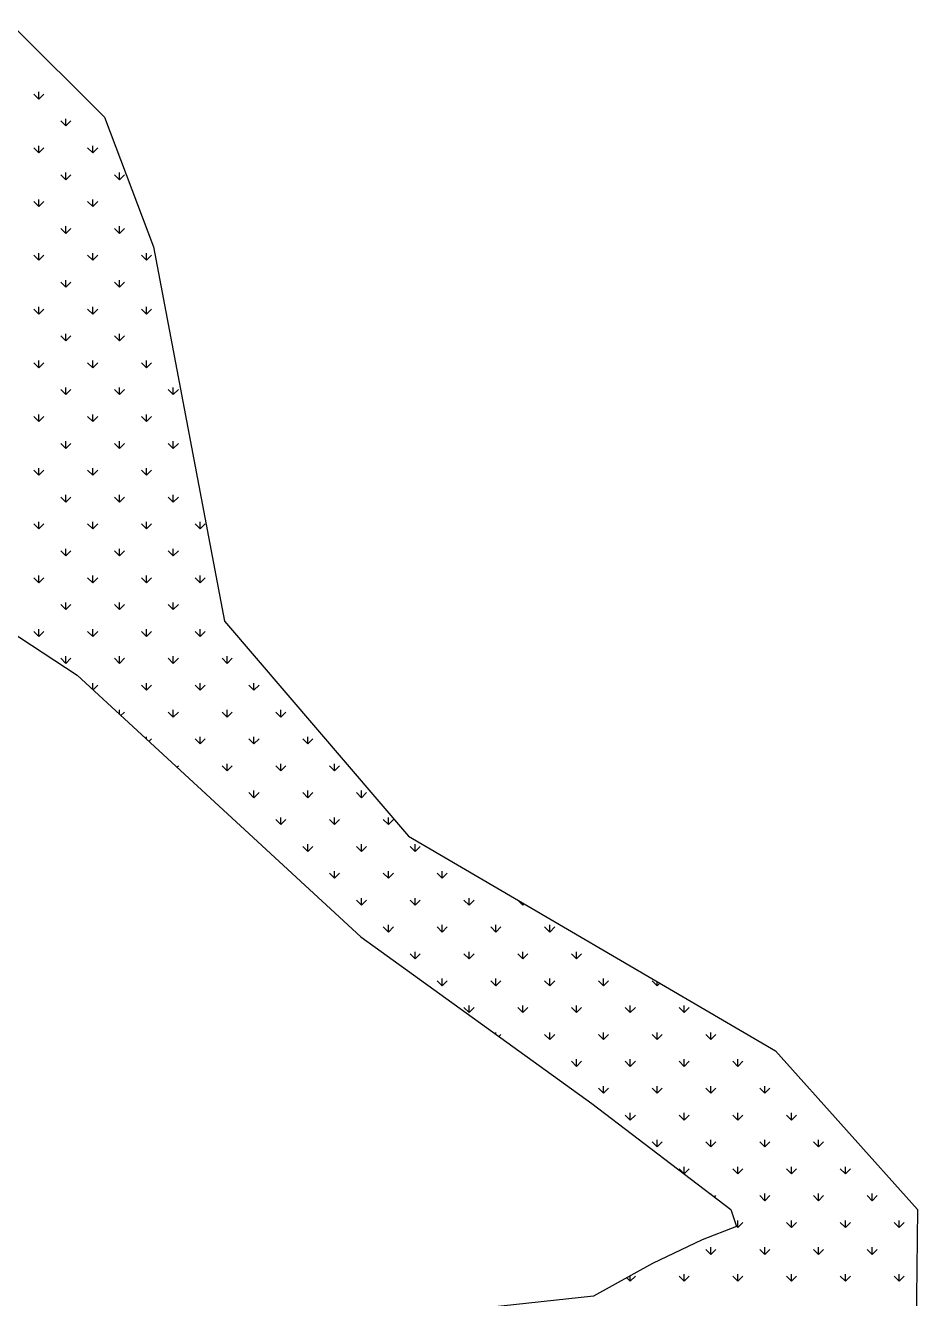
# Model space of a CAD drawing. Header units: metres. Extents: x 321121 to 325188, y 1822391 to 1826704.
# Drawn here: x 324060 to 324529, y 1825981 to 1826651 of the extents above; entities that cross this region are included whole.
import ezdxf

# ---------------------------------------------------------------- set-up
doc = ezdxf.new("R2010")
doc.units = ezdxf.units.M
doc.layers.add('MANGROOVES', color=112, linetype='Continuous')

msp = doc.modelspace()

# ---------------------------------------------------------------- linework, layer by layer
at = {"color": 3}
for p, q in [((324053.11, 1826651.14), (324101.51, 1826602.92)), ((324101.51, 1826602.92), (324127.32, 1826534.58)), ((324127.32, 1826534.58), (324164.68, 1826337.63)), ((324164.68, 1826337.63), (324261.55, 1826224.45)), ((324261.55, 1826224.45), (324454.54, 1826111.39)), ((324454.54, 1826111.39), (324529.27, 1826027.9)), ((324529.27, 1826027.9), (324527.93, 1825905.52))]:
    msp.add_line(p, q, dxfattribs=at)
at = {"layer": 'MANGROOVES', "linetype": 'Continuous'}
for p, q in [((324067.04, 1826612.38), (324067.04, 1826616.13)), ((324067.04, 1826612.38), (324064.39, 1826615.03)), ((324067.04, 1826612.38), (324069.69, 1826615.03)), ((324081.18, 1826598.24), (324078.53, 1826600.89)), ((324081.18, 1826598.24), (324081.18, 1826601.99)), ((324081.18, 1826598.24), (324083.83, 1826600.89)), ((324067.04, 1826584.1), (324064.39, 1826586.75)), ((324067.04, 1826584.1), (324067.04, 1826587.85)), ((324067.04, 1826584.1), (324069.69, 1826586.75)), ((324095.32, 1826584.1), (324092.67, 1826586.75)), ((324095.32, 1826584.1), (324095.32, 1826587.85)), ((324095.32, 1826584.1), (324097.97, 1826586.75)), ((324081.18, 1826569.95), (324078.53, 1826572.6)), ((324081.18, 1826569.95), (324081.18, 1826573.7)), ((324081.18, 1826569.95), (324083.83, 1826572.6)), ((324109.46, 1826569.95), (324106.81, 1826572.6)), ((324109.46, 1826569.95), (324109.46, 1826573.7)), ((324109.46, 1826569.95), (324112.12, 1826572.6)), ((324067.04, 1826555.81), (324064.39, 1826558.46)), ((324067.04, 1826555.81), (324067.04, 1826559.56)), ((324067.04, 1826555.81), (324069.69, 1826558.46)), ((324095.32, 1826555.81), (324092.67, 1826558.46)), ((324095.32, 1826555.81), (324095.32, 1826559.56)), ((324095.32, 1826555.81), (324097.97, 1826558.46)), ((324081.18, 1826541.67), (324078.53, 1826544.32)), ((324081.18, 1826541.67), (324081.18, 1826545.42)), ((324081.18, 1826541.67), (324083.83, 1826544.32)), ((324109.46, 1826541.67), (324106.81, 1826544.32)), ((324109.46, 1826541.67), (324109.46, 1826545.42)), ((324109.46, 1826541.67), (324112.12, 1826544.32)), ((324067.04, 1826527.53), (324064.39, 1826530.18)), ((324067.04, 1826527.53), (324067.04, 1826531.28)), ((324067.04, 1826527.53), (324069.69, 1826530.18)), ((324095.32, 1826527.53), (324092.67, 1826530.18)), ((324095.32, 1826527.53), (324095.32, 1826531.28)), ((324095.32, 1826527.53), (324097.97, 1826530.18)), ((324123.61, 1826527.53), (324120.95, 1826530.18)), ((324123.61, 1826527.53), (324123.61, 1826531.28)), ((324123.61, 1826527.53), (324126.26, 1826530.18)), ((324081.18, 1826513.38), (324078.53, 1826516.04)), ((324081.18, 1826513.39), (324081.18, 1826517.14)), ((324081.18, 1826513.38), (324083.83, 1826516.04)), ((324109.46, 1826513.38), (324106.81, 1826516.04)), ((324109.46, 1826513.39), (324109.46, 1826517.14)), ((324109.46, 1826513.38), (324112.12, 1826516.04)), ((324067.04, 1826499.24), (324064.39, 1826501.89)), ((324067.04, 1826499.24), (324064.39, 1826501.89)), ((324067.04, 1826499.24), (324067.04, 1826502.99)), ((324067.04, 1826499.24), (324067.04, 1826502.99)), ((324067.04, 1826499.24), (324069.69, 1826501.89)), ((324067.04, 1826499.24), (324069.69, 1826501.89)), ((324095.32, 1826499.24), (324092.67, 1826501.89)), ((324095.32, 1826499.24), (324095.32, 1826502.99)), ((324095.32, 1826499.24), (324097.97, 1826501.89)), ((324123.61, 1826499.24), (324120.95, 1826501.89)), ((324123.61, 1826499.24), (324123.61, 1826502.99)), ((324123.61, 1826499.24), (324126.26, 1826501.89)), ((324081.18, 1826485.1), (324081.18, 1826488.85)), ((324081.18, 1826485.1), (324081.18, 1826488.85)), ((324109.46, 1826485.1), (324109.46, 1826488.85)), ((324081.18, 1826485.1), (324078.53, 1826487.75)), ((324081.18, 1826485.1), (324078.53, 1826487.75)), ((324081.18, 1826485.1), (324083.83, 1826487.75)), ((324081.18, 1826485.1), (324083.83, 1826487.75)), ((324109.46, 1826485.1), (324106.81, 1826487.75)), ((324109.46, 1826485.1), (324112.12, 1826487.75)), ((324067.04, 1826470.96), (324064.39, 1826473.61)), ((324067.04, 1826470.96), (324064.39, 1826473.61)), ((324067.04, 1826470.96), (324067.04, 1826474.71)), ((324067.04, 1826470.96), (324067.04, 1826474.71)), ((324067.04, 1826470.96), (324069.69, 1826473.61)), ((324067.04, 1826470.96), (324069.69, 1826473.61)), ((324095.32, 1826470.96), (324092.67, 1826473.61)), ((324093.71, 1826472.57), (324092.67, 1826473.61)), ((324095.32, 1826470.96), (324095.32, 1826474.71)), ((324095.32, 1826470.96), (324097.97, 1826473.61)), ((324123.61, 1826470.96), (324120.95, 1826473.61)), ((324123.61, 1826470.96), (324123.61, 1826474.71)), ((324123.61, 1826470.96), (324126.26, 1826473.61)), ((324081.18, 1826456.82), (324078.53, 1826459.47)), ((324081.18, 1826456.82), (324078.53, 1826459.47)), ((324081.18, 1826456.82), (324081.18, 1826460.57)), ((324081.18, 1826456.82), (324081.18, 1826460.57)), ((324081.18, 1826456.82), (324083.83, 1826459.47)), ((324081.18, 1826456.82), (324083.83, 1826459.47)), ((324109.46, 1826456.82), (324106.81, 1826459.47)), ((324109.46, 1826456.82), (324109.46, 1826460.57)), ((324109.46, 1826456.82), (324112.12, 1826459.47)), ((324137.75, 1826456.82), (324135.1, 1826459.47)), ((324137.75, 1826456.82), (324137.75, 1826460.57)), ((324137.75, 1826456.82), (324140.4, 1826459.47)), ((324067.04, 1826442.67), (324064.39, 1826445.33)), ((324067.04, 1826442.67), (324064.39, 1826445.33)), ((324067.04, 1826442.67), (324067.04, 1826446.42)), ((324067.04, 1826442.67), (324067.04, 1826446.42)), ((324067.04, 1826442.67), (324069.69, 1826445.33)), ((324067.04, 1826442.67), (324069.69, 1826445.33)), ((324095.32, 1826442.67), (324092.67, 1826445.33)), ((324095.32, 1826442.67), (324092.67, 1826445.33)), ((324095.32, 1826442.67), (324095.32, 1826446.42)), ((324095.32, 1826442.67), (324095.32, 1826446.42)), ((324095.32, 1826442.67), (324097.97, 1826445.33)), ((324095.32, 1826442.67), (324097.97, 1826445.33)), ((324123.61, 1826442.67), (324120.95, 1826445.33)), ((324123.61, 1826442.67), (324123.61, 1826446.42)), ((324123.61, 1826442.67), (324126.26, 1826445.33)), ((324081.18, 1826428.53), (324078.53, 1826431.18)), ((324081.18, 1826428.53), (324078.53, 1826431.18)), ((324081.18, 1826428.53), (324081.18, 1826432.28)), ((324081.18, 1826428.53), (324081.18, 1826432.28)), ((324081.18, 1826428.53), (324083.83, 1826431.18)), ((324081.18, 1826428.53), (324083.83, 1826431.18)), ((324109.46, 1826428.53), (324106.81, 1826431.18)), ((324109.46, 1826428.53), (324106.81, 1826431.18)), ((324109.46, 1826428.53), (324109.46, 1826432.28)), ((324109.46, 1826428.53), (324109.46, 1826432.28)), ((324109.46, 1826428.53), (324112.12, 1826431.18)), ((324109.46, 1826428.53), (324112.12, 1826431.18)), ((324137.75, 1826428.53), (324135.1, 1826431.18)), ((324137.75, 1826428.53), (324137.75, 1826432.28)), ((324137.75, 1826428.53), (324140.4, 1826431.18)), ((324067.04, 1826414.39), (324064.39, 1826417.04)), ((324067.04, 1826414.39), (324064.39, 1826417.04)), ((324067.04, 1826414.39), (324067.04, 1826418.14)), ((324067.04, 1826414.39), (324067.04, 1826418.14)), ((324067.04, 1826414.39), (324069.69, 1826417.04)), ((324067.04, 1826414.39), (324069.69, 1826417.04)), ((324095.32, 1826414.39), (324092.67, 1826417.04)), ((324095.32, 1826414.39), (324092.67, 1826417.04)), ((324095.32, 1826414.39), (324095.32, 1826418.14)), ((324095.32, 1826414.39), (324095.32, 1826418.14)), ((324095.32, 1826414.39), (324097.97, 1826417.04)), ((324095.32, 1826414.39), (324097.97, 1826417.04)), ((324123.61, 1826414.39), (324120.95, 1826417.04)), ((324123.61, 1826414.39), (324120.95, 1826417.04)), ((324123.61, 1826414.39), (324123.61, 1826418.14)), ((324123.61, 1826414.39), (324123.61, 1826417.96)), ((324123.61, 1826414.39), (324126.26, 1826417.04)), ((324123.61, 1826414.39), (324124.87, 1826415.65)), ((324081.18, 1826400.25), (324078.53, 1826402.9)), ((324081.18, 1826400.25), (324078.53, 1826402.9)), ((324081.18, 1826400.25), (324081.18, 1826404)), ((324081.18, 1826400.25), (324081.18, 1826404)), ((324081.18, 1826400.25), (324083.83, 1826402.9)), ((324081.18, 1826400.25), (324083.83, 1826402.9)), ((324109.46, 1826400.25), (324106.81, 1826402.9)), ((324109.46, 1826400.25), (324106.81, 1826402.9)), ((324109.46, 1826400.25), (324109.46, 1826404)), ((324109.46, 1826400.25), (324109.46, 1826404)), ((324109.46, 1826400.25), (324112.12, 1826402.9)), ((324109.46, 1826400.25), (324112.12, 1826402.9)), ((324137.75, 1826400.25), (324135.1, 1826402.9)), ((324137.75, 1826400.25), (324137.75, 1826404)), ((324137.75, 1826400.25), (324140.4, 1826402.9)), ((324067.04, 1826386.11), (324064.39, 1826388.76)), ((324067.04, 1826386.11), (324064.39, 1826388.76)), ((324067.04, 1826386.11), (324067.04, 1826389.86)), ((324067.04, 1826386.11), (324067.04, 1826389.86)), ((324067.04, 1826386.11), (324069.69, 1826388.76)), ((324067.04, 1826386.11), (324069.69, 1826388.76)), ((324095.32, 1826386.11), (324092.67, 1826388.76)), ((324095.32, 1826386.11), (324092.67, 1826388.76)), ((324095.32, 1826386.11), (324095.32, 1826389.86)), ((324095.32, 1826386.11), (324095.32, 1826389.86)), ((324095.32, 1826386.11), (324097.97, 1826388.76)), ((324095.32, 1826386.11), (324097.97, 1826388.76)), ((324123.61, 1826386.11), (324120.95, 1826388.76)), ((324123.61, 1826386.11), (324120.95, 1826388.76)), ((324123.61, 1826386.11), (324123.61, 1826389.86)), ((324123.61, 1826386.11), (324123.61, 1826389.86)), ((324123.61, 1826386.11), (324126.26, 1826388.76)), ((324123.61, 1826386.11), (324126.26, 1826388.76)), ((324151.89, 1826386.11), (324149.24, 1826388.76)), ((324151.89, 1826386.11), (324151.89, 1826389.86)), ((324151.89, 1826386.11), (324154.54, 1826388.76)), ((324081.18, 1826371.96), (324078.53, 1826374.61)), ((324081.18, 1826371.96), (324078.53, 1826374.61)), ((324081.18, 1826371.96), (324081.18, 1826375.71)), ((324081.18, 1826371.96), (324081.18, 1826375.71)), ((324081.18, 1826371.96), (324083.83, 1826374.61)), ((324081.18, 1826371.96), (324083.83, 1826374.61)), ((324109.46, 1826371.96), (324106.81, 1826374.61)), ((324109.46, 1826371.96), (324106.81, 1826374.61)), ((324109.46, 1826371.96), (324109.46, 1826375.71)), ((324109.46, 1826371.96), (324109.46, 1826375.71)), ((324109.46, 1826371.96), (324112.12, 1826374.61)), ((324109.46, 1826371.96), (324112.12, 1826374.61)), ((324137.75, 1826371.96), (324135.1, 1826374.61)), ((324137.75, 1826371.96), (324135.1, 1826374.61)), ((324137.75, 1826371.96), (324137.75, 1826375.71)), ((324137.75, 1826371.96), (324137.75, 1826375.71)), ((324137.75, 1826371.96), (324140.4, 1826374.61)), ((324137.75, 1826371.96), (324140.4, 1826374.61)), ((324067.04, 1826357.82), (324067.04, 1826361.57)), ((324067.04, 1826357.82), (324067.04, 1826361.57)), ((324095.32, 1826357.82), (324095.32, 1826361.57)), ((324095.32, 1826357.82), (324095.32, 1826361.57)), ((324123.61, 1826357.82), (324123.61, 1826361.57)), ((324123.61, 1826357.82), (324123.61, 1826361.57)), ((324151.89, 1826357.82), (324151.89, 1826361.57)), ((324151.89, 1826357.82), (324151.89, 1826361.57)), ((324067.04, 1826357.82), (324064.39, 1826360.47)), ((324067.04, 1826357.82), (324064.39, 1826360.47)), ((324067.04, 1826357.82), (324069.69, 1826360.47)), ((324067.04, 1826357.82), (324069.69, 1826360.47)), ((324095.32, 1826357.82), (324092.67, 1826360.47)), ((324095.32, 1826357.82), (324092.67, 1826360.47)), ((324095.32, 1826357.82), (324097.97, 1826360.47)), ((324095.32, 1826357.82), (324097.97, 1826360.47)), ((324123.61, 1826357.82), (324120.95, 1826360.47)), ((324123.61, 1826357.82), (324120.95, 1826360.47)), ((324123.61, 1826357.82), (324126.26, 1826360.47)), ((324123.61, 1826357.82), (324126.26, 1826360.47)), ((324151.89, 1826357.82), (324149.24, 1826360.47)), ((324151.89, 1826357.82), (324149.24, 1826360.47)), ((324151.89, 1826357.82), (324154.54, 1826360.47)), ((324151.89, 1826357.82), (324154.54, 1826360.47)), ((324081.18, 1826343.68), (324078.53, 1826346.33)), ((324081.18, 1826343.68), (324078.53, 1826346.33)), ((324081.18, 1826343.68), (324081.18, 1826347.43)), ((324081.18, 1826343.68), (324081.18, 1826347.43)), ((324081.18, 1826343.68), (324083.83, 1826346.33)), ((324081.18, 1826343.68), (324083.83, 1826346.33)), ((324109.46, 1826343.68), (324106.81, 1826346.33)), ((324109.46, 1826343.68), (324106.81, 1826346.33)), ((324109.46, 1826343.68), (324109.46, 1826347.43)), ((324109.46, 1826343.68), (324109.46, 1826347.43)), ((324109.46, 1826343.68), (324112.12, 1826346.33)), ((324109.46, 1826343.68), (324112.12, 1826346.33)), ((324137.75, 1826343.68), (324135.1, 1826346.33)), ((324137.75, 1826343.68), (324135.1, 1826346.33)), ((324137.75, 1826343.68), (324137.75, 1826347.43)), ((324137.75, 1826343.68), (324137.75, 1826347.43)), ((324137.75, 1826343.68), (324140.4, 1826346.33)), ((324137.75, 1826343.68), (324140.4, 1826346.33)), ((324067.04, 1826329.54), (324064.39, 1826332.19)), ((324067.04, 1826329.54), (324064.39, 1826332.19)), ((324067.04, 1826329.54), (324067.04, 1826333.29)), ((324067.04, 1826329.54), (324067.04, 1826333.29)), ((324067.04, 1826329.54), (324069.69, 1826332.19)), ((324067.04, 1826329.54), (324069.69, 1826332.19)), ((324095.32, 1826329.54), (324092.67, 1826332.19)), ((324095.32, 1826329.54), (324092.67, 1826332.19)), ((324095.32, 1826329.54), (324095.32, 1826333.29)), ((324095.32, 1826329.54), (324095.32, 1826333.29)), ((324095.32, 1826329.54), (324097.97, 1826332.19)), ((324095.32, 1826329.54), (324097.97, 1826332.19)), ((324123.61, 1826329.54), (324120.95, 1826332.19)), ((324123.61, 1826329.54), (324120.95, 1826332.19)), ((324123.61, 1826329.54), (324123.61, 1826333.29)), ((324123.61, 1826329.54), (324123.61, 1826333.29)), ((324123.61, 1826329.54), (324126.26, 1826332.19)), ((324123.61, 1826329.54), (324126.26, 1826332.19)), ((324151.89, 1826329.54), (324149.24, 1826332.19)), ((324151.89, 1826329.54), (324149.24, 1826332.19)), ((324151.89, 1826329.54), (324151.89, 1826333.29)), ((324151.89, 1826329.54), (324151.89, 1826333.29)), ((324151.89, 1826329.54), (324154.54, 1826332.19)), ((324151.89, 1826329.54), (324154.54, 1826332.19)), ((324081.18, 1826315.39), (324078.53, 1826318.05)), ((324081.18, 1826315.39), (324078.53, 1826318.05)), ((324081.18, 1826315.4), (324081.18, 1826319.15)), ((324081.18, 1826315.4), (324081.18, 1826319.15)), ((324081.18, 1826315.39), (324083.83, 1826318.05)), ((324081.18, 1826315.39), (324083.83, 1826318.05)), ((324109.46, 1826315.39), (324106.81, 1826318.05)), ((324109.46, 1826315.39), (324106.81, 1826318.05)), ((324109.46, 1826315.4), (324109.46, 1826319.15)), ((324109.46, 1826315.4), (324109.46, 1826319.15)), ((324109.46, 1826315.39), (324112.12, 1826318.05)), ((324109.46, 1826315.39), (324112.12, 1826318.05)), ((324137.75, 1826315.39), (324135.1, 1826318.05)), ((324137.75, 1826315.39), (324135.1, 1826318.05)), ((324137.75, 1826315.4), (324137.75, 1826319.15)), ((324137.75, 1826315.4), (324137.75, 1826319.15)), ((324137.75, 1826315.39), (324140.4, 1826318.05)), ((324137.75, 1826315.39), (324140.4, 1826318.05)), ((324166.03, 1826315.39), (324163.38, 1826318.05)), ((324166.03, 1826315.39), (324163.38, 1826318.05)), ((324166.03, 1826315.4), (324166.03, 1826319.15)), ((324166.03, 1826315.4), (324166.03, 1826319.15)), ((324166.03, 1826315.39), (324168.68, 1826318.05)), ((324166.03, 1826315.39), (324168.68, 1826318.05)), ((324095.32, 1826301.59), (324095.32, 1826305)), ((324095.32, 1826301.59), (324095.32, 1826305)), ((324095.5, 1826301.43), (324097.97, 1826303.9)), ((324095.5, 1826301.43), (324097.97, 1826303.9)), ((324123.61, 1826301.25), (324120.95, 1826303.9)), ((324123.61, 1826301.25), (324120.95, 1826303.9)), ((324123.61, 1826301.25), (324123.61, 1826305)), ((324123.61, 1826301.25), (324123.61, 1826305)), ((324123.61, 1826301.25), (324126.26, 1826303.9)), ((324123.61, 1826301.25), (324126.26, 1826303.9)), ((324151.89, 1826301.25), (324149.24, 1826303.9)), ((324151.89, 1826301.25), (324149.24, 1826303.9)), ((324151.89, 1826301.25), (324151.89, 1826305)), ((324151.89, 1826301.25), (324151.89, 1826305)), ((324151.89, 1826301.25), (324154.54, 1826303.9)), ((324151.89, 1826301.25), (324154.54, 1826303.9)), ((324180.17, 1826301.25), (324177.52, 1826303.9)), ((324180.17, 1826301.25), (324177.52, 1826303.9)), ((324180.17, 1826301.25), (324180.17, 1826305)), ((324180.17, 1826301.25), (324180.17, 1826305)), ((324180.17, 1826301.25), (324182.83, 1826303.9)), ((324180.17, 1826301.25), (324182.83, 1826303.9)), ((324109.46, 1826288.54), (324109.46, 1826290.86)), ((324109.46, 1826288.54), (324109.46, 1826290.86)), ((324110.21, 1826287.85), (324112.12, 1826289.76)), ((324110.21, 1826287.85), (324112.12, 1826289.76)), ((324137.75, 1826287.11), (324135.1, 1826289.76)), ((324137.75, 1826287.11), (324135.1, 1826289.76)), ((324137.75, 1826287.11), (324137.75, 1826290.86)), ((324137.75, 1826287.11), (324137.75, 1826290.86)), ((324137.75, 1826287.11), (324140.4, 1826289.76)), ((324137.75, 1826287.11), (324140.4, 1826289.76)), ((324166.03, 1826287.11), (324163.38, 1826289.76)), ((324166.03, 1826287.11), (324163.38, 1826289.76)), ((324166.03, 1826287.11), (324166.03, 1826290.86)), ((324166.03, 1826287.11), (324166.03, 1826290.86)), ((324166.03, 1826287.11), (324168.68, 1826289.76)), ((324166.03, 1826287.11), (324168.68, 1826289.76)), ((324194.32, 1826287.11), (324191.67, 1826289.76)), ((324194.32, 1826287.11), (324191.67, 1826289.76)), ((324194.32, 1826287.11), (324194.32, 1826290.86)), ((324194.32, 1826287.11), (324194.32, 1826290.86)), ((324194.32, 1826287.11), (324196.97, 1826289.76)), ((324194.32, 1826287.11), (324196.97, 1826289.76)), ((324123.61, 1826275.48), (324123.61, 1826276.72)), ((324123.61, 1826275.48), (324123.61, 1826276.72)), ((324124.91, 1826274.28), (324126.26, 1826275.62)), ((324124.91, 1826274.28), (324126.26, 1826275.62)), ((324151.89, 1826272.97), (324149.24, 1826275.62)), ((324151.89, 1826272.97), (324149.24, 1826275.62)), ((324151.89, 1826272.97), (324151.89, 1826276.72)), ((324151.89, 1826272.97), (324151.89, 1826276.72)), ((324151.89, 1826272.97), (324154.54, 1826275.62)), ((324151.89, 1826272.97), (324154.54, 1826275.62)), ((324180.17, 1826272.97), (324177.52, 1826275.62)), ((324180.17, 1826272.97), (324177.52, 1826275.62)), ((324180.17, 1826272.97), (324180.17, 1826276.72)), ((324180.17, 1826272.97), (324180.17, 1826276.72)), ((324180.17, 1826272.97), (324182.83, 1826275.62)), ((324180.17, 1826272.97), (324182.83, 1826275.62)), ((324208.46, 1826272.97), (324205.81, 1826275.62)), ((324208.46, 1826272.97), (324205.81, 1826275.62)), ((324208.46, 1826272.97), (324208.46, 1826276.72)), ((324208.46, 1826272.97), (324208.46, 1826276.72)), ((324208.46, 1826272.97), (324211.11, 1826275.62)), ((324208.46, 1826272.97), (324211.11, 1826275.62)), ((324137.75, 1826262.43), (324137.75, 1826262.58)), ((324137.75, 1826262.43), (324137.75, 1826262.58)), ((324139.62, 1826260.7), (324140.4, 1826261.48)), ((324139.62, 1826260.7), (324140.4, 1826261.48)), ((324166.03, 1826258.83), (324163.38, 1826261.48)), ((324166.03, 1826258.83), (324163.38, 1826261.48)), ((324166.03, 1826258.83), (324166.03, 1826262.58)), ((324166.03, 1826258.83), (324166.03, 1826262.58)), ((324166.03, 1826258.83), (324168.68, 1826261.48)), ((324166.03, 1826258.83), (324168.68, 1826261.48)), ((324194.32, 1826258.83), (324191.67, 1826261.48)), ((324194.32, 1826258.83), (324191.67, 1826261.48)), ((324194.32, 1826258.83), (324194.32, 1826262.58)), ((324194.32, 1826258.83), (324194.32, 1826262.58)), ((324194.32, 1826258.83), (324196.97, 1826261.48)), ((324194.32, 1826258.83), (324196.97, 1826261.48)), ((324222.6, 1826258.83), (324219.95, 1826261.48)), ((324222.6, 1826258.83), (324219.95, 1826261.48)), ((324222.6, 1826258.83), (324222.6, 1826262.58)), ((324222.6, 1826258.83), (324222.6, 1826262.58)), ((324222.6, 1826258.83), (324225.25, 1826261.48)), ((324222.6, 1826258.83), (324225.25, 1826261.48)), ((324154.33, 1826247.12), (324154.54, 1826247.34)), ((324154.33, 1826247.12), (324154.54, 1826247.34)), ((324180.17, 1826244.68), (324177.52, 1826247.34)), ((324180.17, 1826244.68), (324177.52, 1826247.34)), ((324180.17, 1826244.68), (324180.17, 1826248.43)), ((324180.17, 1826244.68), (324180.17, 1826248.43)), ((324180.17, 1826244.68), (324182.83, 1826247.34)), ((324180.17, 1826244.68), (324182.83, 1826247.34)), ((324208.46, 1826244.68), (324205.81, 1826247.34)), ((324208.46, 1826244.68), (324205.81, 1826247.34)), ((324208.46, 1826244.68), (324208.46, 1826248.43)), ((324208.46, 1826244.68), (324208.46, 1826248.43)), ((324208.46, 1826244.68), (324211.11, 1826247.34)), ((324208.46, 1826244.68), (324211.11, 1826247.34)), ((324236.74, 1826244.68), (324234.09, 1826247.34)), ((324236.74, 1826244.68), (324234.09, 1826247.34)), ((324236.74, 1826244.68), (324236.74, 1826248.43)), ((324236.74, 1826244.68), (324236.74, 1826248.43)), ((324236.74, 1826244.68), (324239.4, 1826247.34)), ((324236.74, 1826244.68), (324239.4, 1826247.34)), ((324194.32, 1826230.54), (324194.32, 1826234.29)), ((324194.32, 1826230.54), (324194.32, 1826234.29)), ((324222.6, 1826230.54), (324222.6, 1826234.29)), ((324222.6, 1826230.54), (324222.6, 1826234.29)), ((324250.89, 1826230.54), (324250.89, 1826234.29)), ((324250.89, 1826230.54), (324250.89, 1826234.29)), ((324194.32, 1826230.54), (324191.67, 1826233.19)), ((324194.32, 1826230.54), (324191.67, 1826233.19)), ((324194.32, 1826230.54), (324196.97, 1826233.19)), ((324194.32, 1826230.54), (324196.97, 1826233.19)), ((324222.6, 1826230.54), (324219.95, 1826233.19)), ((324222.6, 1826230.54), (324219.95, 1826233.19)), ((324222.6, 1826230.54), (324225.25, 1826233.19)), ((324222.6, 1826230.54), (324225.25, 1826233.19)), ((324250.89, 1826230.54), (324248.23, 1826233.19)), ((324250.89, 1826230.54), (324248.23, 1826233.19)), ((324250.89, 1826230.54), (324253.54, 1826233.19)), ((324250.89, 1826230.54), (324253.54, 1826233.19)), ((324208.46, 1826216.4), (324205.81, 1826219.05)), ((324208.46, 1826216.4), (324205.81, 1826219.05)), ((324208.46, 1826216.4), (324208.46, 1826220.15)), ((324208.46, 1826216.4), (324208.46, 1826220.15)), ((324208.46, 1826216.4), (324211.11, 1826219.05)), ((324208.46, 1826216.4), (324211.11, 1826219.05)), ((324236.74, 1826216.4), (324234.09, 1826219.05)), ((324236.74, 1826216.4), (324234.09, 1826219.05)), ((324236.74, 1826216.4), (324236.74, 1826220.15)), ((324236.74, 1826216.4), (324236.74, 1826220.15)), ((324236.74, 1826216.4), (324239.4, 1826219.05)), ((324236.74, 1826216.4), (324239.4, 1826219.05)), ((324265.03, 1826216.4), (324262.38, 1826219.05)), ((324265.03, 1826216.4), (324262.38, 1826219.05)), ((324265.03, 1826216.4), (324265.03, 1826220.15)), ((324265.03, 1826216.4), (324265.03, 1826220.15)), ((324265.03, 1826216.4), (324267.68, 1826219.05)), ((324265.03, 1826216.4), (324267.68, 1826219.05)), ((324222.6, 1826202.26), (324219.95, 1826204.91)), ((324222.6, 1826202.26), (324219.95, 1826204.91)), ((324222.6, 1826202.26), (324222.6, 1826206.01)), ((324222.6, 1826202.26), (324222.6, 1826206.01)), ((324222.6, 1826202.26), (324225.25, 1826204.91)), ((324222.6, 1826202.26), (324225.25, 1826204.91)), ((324250.89, 1826202.26), (324248.23, 1826204.91)), ((324250.89, 1826202.26), (324248.23, 1826204.91)), ((324250.89, 1826202.26), (324250.89, 1826206.01)), ((324250.89, 1826202.26), (324250.89, 1826206.01)), ((324250.89, 1826202.26), (324253.54, 1826204.91)), ((324250.89, 1826202.26), (324253.54, 1826204.91)), ((324279.17, 1826202.26), (324276.52, 1826204.91)), ((324279.17, 1826202.26), (324276.52, 1826204.91)), ((324279.17, 1826202.26), (324279.17, 1826206.01)), ((324279.17, 1826202.26), (324279.17, 1826206.01)), ((324279.17, 1826202.26), (324281.82, 1826204.91)), ((324279.17, 1826202.26), (324281.82, 1826204.91)), ((324236.74, 1826188.12), (324234.09, 1826190.77)), ((324236.74, 1826188.12), (324234.09, 1826190.77)), ((324236.74, 1826188.12), (324236.74, 1826191.87)), ((324236.74, 1826188.12), (324236.74, 1826191.87)), ((324236.74, 1826188.12), (324239.4, 1826190.77)), ((324236.74, 1826188.12), (324239.4, 1826190.77)), ((324265.03, 1826188.12), (324262.38, 1826190.77)), ((324265.03, 1826188.12), (324262.38, 1826190.77)), ((324265.03, 1826188.12), (324265.03, 1826191.87)), ((324265.03, 1826188.12), (324265.03, 1826191.87)), ((324265.03, 1826188.12), (324267.68, 1826190.77)), ((324265.03, 1826188.12), (324267.68, 1826190.77)), ((324293.31, 1826188.12), (324290.66, 1826190.77)), ((324293.31, 1826188.12), (324290.66, 1826190.77)), ((324293.31, 1826188.12), (324293.31, 1826191.87)), ((324293.31, 1826188.12), (324293.31, 1826191.87)), ((324293.31, 1826188.12), (324295.96, 1826190.77)), ((324293.31, 1826188.12), (324295.96, 1826190.77)), ((324321.6, 1826188.12), (324318.94, 1826190.77)), ((324321.6, 1826188.12), (324318.94, 1826190.77)), ((324321.6, 1826188.12), (324321.6, 1826189.27)), ((324321.6, 1826188.12), (324321.6, 1826189.27)), ((324321.6, 1826188.12), (324322.32, 1826188.84)), ((324321.6, 1826188.12), (324322.32, 1826188.84)), ((324250.89, 1826173.97), (324248.23, 1826176.62)), ((324250.89, 1826173.97), (324248.23, 1826176.62)), ((324250.89, 1826173.97), (324250.89, 1826177.72)), ((324250.89, 1826173.97), (324250.89, 1826177.72)), ((324250.89, 1826173.97), (324253.54, 1826176.62)), ((324250.89, 1826173.97), (324253.54, 1826176.62)), ((324279.17, 1826173.97), (324276.52, 1826176.62)), ((324279.17, 1826173.97), (324276.52, 1826176.62)), ((324279.17, 1826173.97), (324279.17, 1826177.72)), ((324279.17, 1826173.97), (324279.17, 1826177.72)), ((324279.17, 1826173.97), (324281.82, 1826176.62)), ((324279.17, 1826173.97), (324281.82, 1826176.62)), ((324307.45, 1826173.97), (324304.8, 1826176.62)), ((324307.45, 1826173.97), (324304.8, 1826176.62)), ((324307.45, 1826173.97), (324307.45, 1826177.72)), ((324307.45, 1826173.97), (324307.45, 1826177.72)), ((324307.45, 1826173.97), (324310.11, 1826176.62)), ((324307.45, 1826173.97), (324310.11, 1826176.62)), ((324335.74, 1826173.97), (324333.09, 1826176.62)), ((324335.74, 1826173.97), (324333.09, 1826176.62)), ((324335.74, 1826173.97), (324335.74, 1826177.72)), ((324335.74, 1826173.97), (324335.74, 1826177.72)), ((324335.74, 1826173.97), (324338.39, 1826176.62)), ((324335.74, 1826173.97), (324338.39, 1826176.62)), ((324265.03, 1826159.83), (324262.38, 1826162.48)), ((324265.03, 1826159.83), (324262.38, 1826162.48)), ((324265.03, 1826159.83), (324265.03, 1826163.58)), ((324265.03, 1826159.83), (324265.03, 1826163.58)), ((324265.03, 1826159.83), (324267.68, 1826162.48)), ((324265.03, 1826159.83), (324267.68, 1826162.48)), ((324293.31, 1826159.83), (324290.66, 1826162.48)), ((324293.31, 1826159.83), (324290.66, 1826162.48)), ((324293.31, 1826159.83), (324293.31, 1826163.58)), ((324293.31, 1826159.83), (324293.31, 1826163.58)), ((324293.31, 1826159.83), (324295.96, 1826162.48)), ((324293.31, 1826159.83), (324295.96, 1826162.48)), ((324321.6, 1826159.83), (324318.94, 1826162.48)), ((324321.6, 1826159.83), (324318.94, 1826162.48)), ((324321.6, 1826159.83), (324321.6, 1826163.58)), ((324321.6, 1826159.83), (324321.6, 1826163.58)), ((324321.6, 1826159.83), (324324.25, 1826162.48)), ((324321.6, 1826159.83), (324324.25, 1826162.48)), ((324349.88, 1826159.83), (324347.23, 1826162.48)), ((324349.88, 1826159.83), (324347.23, 1826162.48)), ((324349.88, 1826159.83), (324349.88, 1826163.58)), ((324349.88, 1826159.83), (324349.88, 1826163.58)), ((324349.88, 1826159.83), (324352.53, 1826162.48)), ((324349.88, 1826159.83), (324352.53, 1826162.48)), ((324279.17, 1826145.69), (324276.52, 1826148.34)), ((324279.17, 1826145.69), (324276.52, 1826148.34)), ((324279.17, 1826145.69), (324279.17, 1826149.44)), ((324279.17, 1826145.69), (324279.17, 1826149.44)), ((324279.17, 1826145.69), (324281.82, 1826148.34)), ((324279.17, 1826145.69), (324281.82, 1826148.34)), ((324307.45, 1826145.69), (324304.8, 1826148.34)), ((324307.45, 1826145.69), (324304.8, 1826148.34)), ((324307.45, 1826145.69), (324307.45, 1826149.44)), ((324307.45, 1826145.69), (324307.45, 1826149.44)), ((324307.45, 1826145.69), (324310.11, 1826148.34)), ((324307.45, 1826145.69), (324310.11, 1826148.34)), ((324335.74, 1826145.69), (324333.09, 1826148.34)), ((324335.74, 1826145.69), (324333.09, 1826148.34)), ((324335.74, 1826145.69), (324335.74, 1826149.44)), ((324335.74, 1826145.69), (324335.74, 1826149.44)), ((324335.74, 1826145.69), (324338.39, 1826148.34)), ((324335.74, 1826145.69), (324338.39, 1826148.34)), ((324364.02, 1826145.69), (324361.37, 1826148.34)), ((324364.02, 1826145.69), (324361.37, 1826148.34)), ((324364.02, 1826145.69), (324364.02, 1826149.44)), ((324364.02, 1826145.69), (324364.02, 1826149.44)), ((324364.02, 1826145.69), (324366.67, 1826148.34)), ((324364.02, 1826145.69), (324366.67, 1826148.34)), ((324392.31, 1826145.69), (324389.66, 1826148.34)), ((324392.31, 1826145.69), (324389.66, 1826148.34)), ((324392.31, 1826145.69), (324392.31, 1826147.85)), ((324392.31, 1826145.69), (324392.31, 1826147.85)), ((324392.31, 1826145.69), (324393.67, 1826147.05)), ((324392.31, 1826145.69), (324393.67, 1826147.05)), ((324293.31, 1826131.55), (324290.66, 1826134.2)), ((324293.31, 1826131.55), (324290.66, 1826134.2)), ((324293.31, 1826131.55), (324293.31, 1826135.3)), ((324293.31, 1826131.55), (324293.31, 1826135.3)), ((324293.31, 1826131.55), (324295.96, 1826134.2)), ((324293.31, 1826131.55), (324295.96, 1826134.2)), ((324321.6, 1826131.55), (324318.94, 1826134.2)), ((324321.6, 1826131.55), (324318.94, 1826134.2)), ((324321.6, 1826131.55), (324321.6, 1826135.3)), ((324321.6, 1826131.55), (324321.6, 1826135.3)), ((324321.6, 1826131.55), (324324.25, 1826134.2)), ((324321.6, 1826131.55), (324324.25, 1826134.2)), ((324349.88, 1826131.55), (324347.23, 1826134.2)), ((324349.88, 1826131.55), (324347.23, 1826134.2)), ((324349.88, 1826131.55), (324349.88, 1826135.3)), ((324349.88, 1826131.55), (324349.88, 1826135.3)), ((324349.88, 1826131.55), (324352.53, 1826134.2)), ((324349.88, 1826131.55), (324352.53, 1826134.2)), ((324378.16, 1826131.55), (324375.51, 1826134.2)), ((324378.16, 1826131.55), (324375.51, 1826134.2)), ((324378.16, 1826131.55), (324378.16, 1826135.3)), ((324378.16, 1826131.55), (324378.16, 1826135.3)), ((324378.16, 1826131.55), (324380.82, 1826134.2)), ((324378.16, 1826131.55), (324380.82, 1826134.2)), ((324406.45, 1826131.55), (324403.8, 1826134.2)), ((324406.45, 1826131.55), (324403.8, 1826134.2)), ((324406.45, 1826131.55), (324406.45, 1826135.3)), ((324406.45, 1826131.55), (324406.45, 1826135.3)), ((324406.45, 1826131.55), (324409.1, 1826134.2)), ((324406.45, 1826131.55), (324409.1, 1826134.2)), ((324307.45, 1826120.12), (324307.45, 1826121.16)), ((324307.45, 1826120.12), (324307.45, 1826121.16)), ((324309.03, 1826118.98), (324310.11, 1826120.06)), ((324309.03, 1826118.98), (324310.11, 1826120.06)), ((324335.74, 1826117.4), (324333.09, 1826120.06)), ((324335.74, 1826117.4), (324333.09, 1826120.06)), ((324335.74, 1826117.41), (324335.74, 1826121.16)), ((324335.74, 1826117.41), (324335.74, 1826121.16)), ((324335.74, 1826117.4), (324338.39, 1826120.06)), ((324335.74, 1826117.4), (324338.39, 1826120.06)), ((324364.02, 1826117.4), (324361.37, 1826120.06)), ((324364.02, 1826117.4), (324361.37, 1826120.06)), ((324364.02, 1826117.41), (324364.02, 1826121.16)), ((324364.02, 1826117.41), (324364.02, 1826121.16)), ((324364.02, 1826117.4), (324366.67, 1826120.06)), ((324364.02, 1826117.4), (324366.67, 1826120.06)), ((324392.31, 1826117.4), (324389.66, 1826120.06)), ((324392.31, 1826117.4), (324389.66, 1826120.06)), ((324392.31, 1826117.41), (324392.31, 1826121.16)), ((324392.31, 1826117.41), (324392.31, 1826121.16)), ((324392.31, 1826117.4), (324394.96, 1826120.06)), ((324392.31, 1826117.4), (324394.96, 1826120.06)), ((324420.59, 1826117.4), (324417.94, 1826120.06)), ((324420.59, 1826117.4), (324417.94, 1826120.06)), ((324420.59, 1826117.41), (324420.59, 1826121.16)), ((324420.59, 1826117.41), (324420.59, 1826121.16)), ((324420.59, 1826117.4), (324423.24, 1826120.06)), ((324420.59, 1826117.4), (324423.24, 1826120.06)), ((324349.88, 1826103.26), (324349.88, 1826107.01)), ((324349.88, 1826103.26), (324349.88, 1826107.01)), ((324378.16, 1826103.26), (324378.16, 1826107.01)), ((324378.16, 1826103.26), (324378.16, 1826107.01)), ((324406.45, 1826103.26), (324406.45, 1826107.01)), ((324406.45, 1826103.26), (324406.45, 1826107.01)), ((324434.73, 1826103.26), (324434.73, 1826107.01)), ((324434.73, 1826103.26), (324434.73, 1826107.01)), ((324349.88, 1826103.26), (324347.23, 1826105.91)), ((324349.88, 1826103.26), (324347.23, 1826105.91)), ((324349.88, 1826103.26), (324352.53, 1826105.91)), ((324349.88, 1826103.26), (324352.53, 1826105.91)), ((324378.16, 1826103.26), (324375.51, 1826105.91)), ((324378.16, 1826103.26), (324375.51, 1826105.91)), ((324378.16, 1826103.26), (324380.82, 1826105.91)), ((324378.16, 1826103.26), (324380.82, 1826105.91)), ((324406.45, 1826103.26), (324403.8, 1826105.91)), ((324406.45, 1826103.26), (324403.8, 1826105.91)), ((324406.45, 1826103.26), (324409.1, 1826105.91)), ((324406.45, 1826103.26), (324409.1, 1826105.91)), ((324434.73, 1826103.26), (324432.08, 1826105.91)), ((324434.73, 1826103.26), (324432.08, 1826105.91)), ((324434.73, 1826103.26), (324437.38, 1826105.91)), ((324434.73, 1826103.26), (324437.38, 1826105.91)), ((324364.02, 1826089.12), (324361.37, 1826091.77)), ((324364.02, 1826089.12), (324361.37, 1826091.77)), ((324364.02, 1826089.12), (324364.02, 1826092.87)), ((324364.02, 1826089.12), (324364.02, 1826092.87)), ((324364.02, 1826089.12), (324366.67, 1826091.77)), ((324364.02, 1826089.12), (324366.67, 1826091.77)), ((324392.31, 1826089.12), (324389.66, 1826091.77)), ((324392.31, 1826089.12), (324389.66, 1826091.77)), ((324392.31, 1826089.12), (324392.31, 1826092.87)), ((324392.31, 1826089.12), (324392.31, 1826092.87)), ((324392.31, 1826089.12), (324394.96, 1826091.77)), ((324392.31, 1826089.12), (324394.96, 1826091.77)), ((324420.59, 1826089.12), (324417.94, 1826091.77)), ((324420.59, 1826089.12), (324417.94, 1826091.77)), ((324420.59, 1826089.12), (324420.59, 1826092.87)), ((324420.59, 1826089.12), (324420.59, 1826092.87)), ((324420.59, 1826089.12), (324423.24, 1826091.77)), ((324420.59, 1826089.12), (324423.24, 1826091.77)), ((324448.88, 1826089.12), (324446.22, 1826091.77)), ((324448.88, 1826089.12), (324446.22, 1826091.77)), ((324448.88, 1826089.12), (324448.88, 1826092.87)), ((324448.88, 1826089.12), (324448.88, 1826092.87)), ((324448.88, 1826089.12), (324451.53, 1826091.77)), ((324448.88, 1826089.12), (324451.53, 1826091.77)), ((324378.16, 1826074.98), (324375.51, 1826077.63)), ((324378.16, 1826074.98), (324375.51, 1826077.63)), ((324378.16, 1826074.98), (324378.16, 1826078.73)), ((324378.16, 1826074.98), (324378.16, 1826078.73)), ((324378.16, 1826074.98), (324380.82, 1826077.63)), ((324378.16, 1826074.98), (324380.82, 1826077.63)), ((324406.45, 1826074.98), (324403.8, 1826077.63)), ((324406.45, 1826074.98), (324403.8, 1826077.63)), ((324406.45, 1826074.98), (324406.45, 1826078.73)), ((324406.45, 1826074.98), (324406.45, 1826078.73)), ((324406.45, 1826074.98), (324409.1, 1826077.63)), ((324406.45, 1826074.98), (324409.1, 1826077.63)), ((324434.73, 1826074.98), (324432.08, 1826077.63)), ((324434.73, 1826074.98), (324432.08, 1826077.63)), ((324434.73, 1826074.98), (324434.73, 1826078.73)), ((324434.73, 1826074.98), (324434.73, 1826078.73)), ((324434.73, 1826074.98), (324437.38, 1826077.63)), ((324434.73, 1826074.98), (324437.38, 1826077.63)), ((324463.02, 1826074.98), (324460.37, 1826077.63)), ((324463.02, 1826074.98), (324460.37, 1826077.63)), ((324463.02, 1826074.98), (324463.02, 1826078.73)), ((324463.02, 1826074.98), (324463.02, 1826078.73)), ((324463.02, 1826074.98), (324465.67, 1826077.63)), ((324463.02, 1826074.98), (324465.67, 1826077.63)), ((324392.31, 1826060.84), (324389.66, 1826063.49)), ((324392.31, 1826060.84), (324389.66, 1826063.49)), ((324392.31, 1826060.84), (324392.31, 1826064.59)), ((324392.31, 1826060.84), (324392.31, 1826064.59)), ((324392.31, 1826060.84), (324394.96, 1826063.49)), ((324392.31, 1826060.84), (324394.96, 1826063.49)), ((324420.59, 1826060.84), (324417.94, 1826063.49)), ((324420.59, 1826060.84), (324417.94, 1826063.49)), ((324420.59, 1826060.84), (324420.59, 1826064.59)), ((324420.59, 1826060.84), (324420.59, 1826064.59)), ((324420.59, 1826060.84), (324423.24, 1826063.49)), ((324420.59, 1826060.84), (324423.24, 1826063.49)), ((324448.88, 1826060.84), (324446.22, 1826063.49)), ((324448.88, 1826060.84), (324446.22, 1826063.49)), ((324448.88, 1826060.84), (324448.88, 1826064.59)), ((324448.88, 1826060.84), (324448.88, 1826064.59)), ((324448.88, 1826060.84), (324451.53, 1826063.49)), ((324448.88, 1826060.84), (324451.53, 1826063.49)), ((324477.16, 1826060.84), (324474.51, 1826063.49)), ((324477.16, 1826060.84), (324474.51, 1826063.49)), ((324477.16, 1826060.84), (324477.16, 1826064.59)), ((324477.16, 1826060.84), (324477.16, 1826064.59)), ((324477.16, 1826060.84), (324479.81, 1826063.49)), ((324477.16, 1826060.84), (324479.81, 1826063.49)), ((324406.45, 1826046.69), (324403.8, 1826049.35)), ((324406.45, 1826046.69), (324403.8, 1826049.35)), ((324406.45, 1826046.69), (324406.45, 1826050.44)), ((324406.45, 1826046.69), (324406.45, 1826050.44)), ((324406.45, 1826046.69), (324409.1, 1826049.35)), ((324406.45, 1826046.69), (324409.1, 1826049.35)), ((324434.73, 1826046.69), (324432.08, 1826049.35)), ((324434.73, 1826046.69), (324432.08, 1826049.35)), ((324434.73, 1826046.69), (324434.73, 1826050.44)), ((324434.73, 1826046.69), (324434.73, 1826050.44)), ((324434.73, 1826046.69), (324437.38, 1826049.35)), ((324434.73, 1826046.69), (324437.38, 1826049.35)), ((324463.02, 1826046.69), (324460.37, 1826049.35)), ((324463.02, 1826046.69), (324460.37, 1826049.35)), ((324463.02, 1826046.69), (324463.02, 1826050.44)), ((324463.02, 1826046.69), (324463.02, 1826050.44)), ((324463.02, 1826046.69), (324465.67, 1826049.35)), ((324463.02, 1826046.69), (324465.67, 1826049.35)), ((324491.3, 1826046.69), (324488.65, 1826049.35)), ((324491.3, 1826046.69), (324488.65, 1826049.35)), ((324491.3, 1826046.69), (324491.3, 1826050.44)), ((324491.3, 1826046.69), (324491.3, 1826050.44)), ((324491.3, 1826046.69), (324493.95, 1826049.35)), ((324491.3, 1826046.69), (324493.95, 1826049.35)), ((324420.59, 1826035.89), (324420.59, 1826036.3)), ((324420.59, 1826035.89), (324420.59, 1826036.3)), ((324422.48, 1826034.44), (324423.24, 1826035.2)), ((324422.48, 1826034.44), (324423.24, 1826035.2)), ((324448.88, 1826032.55), (324446.22, 1826035.2)), ((324448.88, 1826032.55), (324446.22, 1826035.2)), ((324448.88, 1826032.55), (324448.88, 1826036.3)), ((324448.88, 1826032.55), (324448.88, 1826036.3)), ((324448.88, 1826032.55), (324451.53, 1826035.2)), ((324448.88, 1826032.55), (324451.53, 1826035.2)), ((324477.16, 1826032.55), (324474.51, 1826035.2)), ((324477.16, 1826032.55), (324474.51, 1826035.2)), ((324477.16, 1826032.55), (324477.16, 1826036.3)), ((324477.16, 1826032.55), (324477.16, 1826036.3)), ((324477.16, 1826032.55), (324479.81, 1826035.2)), ((324477.16, 1826032.55), (324479.81, 1826035.2)), ((324505.44, 1826032.55), (324502.79, 1826035.2)), ((324505.44, 1826032.55), (324502.79, 1826035.2)), ((324505.44, 1826032.55), (324505.44, 1826036.3)), ((324505.44, 1826032.55), (324505.44, 1826036.3)), ((324505.44, 1826032.55), (324508.1, 1826035.2)), ((324505.44, 1826032.55), (324508.1, 1826035.2)), ((324434.73, 1826018.41), (324434.73, 1826022.16)), ((324434.73, 1826018.41), (324434.73, 1826022.16)), ((324434.73, 1826018.41), (324437.38, 1826021.06)), ((324434.73, 1826018.41), (324437.38, 1826021.06)), ((324463.02, 1826018.41), (324460.37, 1826021.06)), ((324463.02, 1826018.41), (324460.37, 1826021.06)), ((324463.02, 1826018.41), (324463.02, 1826022.16)), ((324463.02, 1826018.41), (324463.02, 1826022.16)), ((324463.02, 1826018.41), (324465.67, 1826021.06)), ((324463.02, 1826018.41), (324465.67, 1826021.06)), ((324491.3, 1826018.41), (324488.65, 1826021.06)), ((324491.3, 1826018.41), (324488.65, 1826021.06)), ((324491.3, 1826018.41), (324491.3, 1826022.16)), ((324491.3, 1826018.41), (324491.3, 1826022.16)), ((324491.3, 1826018.41), (324493.95, 1826021.06)), ((324491.3, 1826018.41), (324493.95, 1826021.06)), ((324519.59, 1826018.41), (324516.93, 1826021.06)), ((324519.59, 1826018.41), (324516.93, 1826021.06)), ((324519.59, 1826018.41), (324519.59, 1826022.16)), ((324519.59, 1826018.41), (324519.59, 1826022.16)), ((324519.59, 1826018.41), (324522.24, 1826021.06)), ((324519.59, 1826018.41), (324522.24, 1826021.06)), ((324434.73, 1826018.41), (324433.96, 1826019.18)), ((324434.73, 1826018.41), (324433.96, 1826019.18)), ((324420.59, 1826004.27), (324417.94, 1826006.92)), ((324420.59, 1826004.27), (324417.94, 1826006.92)), ((324420.59, 1826004.27), (324420.59, 1826008.02)), ((324420.59, 1826004.27), (324420.59, 1826008.02)), ((324420.59, 1826004.27), (324423.24, 1826006.92)), ((324420.59, 1826004.27), (324423.24, 1826006.92)), ((324448.88, 1826004.27), (324446.22, 1826006.92)), ((324448.88, 1826004.27), (324446.22, 1826006.92)), ((324448.88, 1826004.27), (324448.88, 1826008.02)), ((324448.88, 1826004.27), (324448.88, 1826008.02)), ((324448.88, 1826004.27), (324451.53, 1826006.92)), ((324448.88, 1826004.27), (324451.53, 1826006.92)), ((324477.16, 1826004.27), (324474.51, 1826006.92)), ((324477.16, 1826004.27), (324474.51, 1826006.92)), ((324477.16, 1826004.27), (324477.16, 1826008.02)), ((324477.16, 1826004.27), (324477.16, 1826008.02)), ((324477.16, 1826004.27), (324479.81, 1826006.92)), ((324477.16, 1826004.27), (324479.81, 1826006.92)), ((324505.44, 1826004.27), (324502.79, 1826006.92)), ((324505.44, 1826004.27), (324502.79, 1826006.92)), ((324505.44, 1826004.27), (324505.44, 1826008.02)), ((324505.44, 1826004.27), (324505.44, 1826008.02)), ((324505.44, 1826004.27), (324508.1, 1826006.92)), ((324505.44, 1826004.27), (324508.1, 1826006.92)), ((324378.16, 1825990.13), (324378.16, 1825992.93)), ((324378.16, 1825990.13), (324378.16, 1825992.93)), ((324378.16, 1825990.13), (324380.82, 1825992.78)), ((324378.16, 1825990.13), (324380.82, 1825992.78)), ((324406.45, 1825990.13), (324403.8, 1825992.78)), ((324406.45, 1825990.13), (324403.8, 1825992.78)), ((324406.45, 1825990.13), (324406.45, 1825993.88)), ((324406.45, 1825990.13), (324406.45, 1825993.88)), ((324406.45, 1825990.13), (324409.1, 1825992.78)), ((324406.45, 1825990.13), (324409.1, 1825992.78)), ((324434.73, 1825990.13), (324432.08, 1825992.78)), ((324434.73, 1825990.13), (324432.08, 1825992.78)), ((324434.73, 1825990.13), (324434.73, 1825993.88)), ((324434.73, 1825990.13), (324434.73, 1825993.88)), ((324434.73, 1825990.13), (324437.38, 1825992.78)), ((324434.73, 1825990.13), (324437.38, 1825992.78)), ((324463.02, 1825990.13), (324460.37, 1825992.78)), ((324463.02, 1825990.13), (324460.37, 1825992.78)), ((324463.02, 1825990.13), (324463.02, 1825993.88)), ((324463.02, 1825990.13), (324463.02, 1825993.88)), ((324463.02, 1825990.13), (324465.67, 1825992.78)), ((324463.02, 1825990.13), (324465.67, 1825992.78)), ((324491.3, 1825990.13), (324488.65, 1825992.78)), ((324491.3, 1825990.13), (324488.65, 1825992.78)), ((324491.3, 1825990.13), (324491.3, 1825993.88)), ((324491.3, 1825990.13), (324491.3, 1825993.88)), ((324491.3, 1825990.13), (324493.95, 1825992.78)), ((324491.3, 1825990.13), (324493.95, 1825992.78)), ((324519.59, 1825990.13), (324516.93, 1825992.78)), ((324519.59, 1825990.13), (324516.93, 1825992.78)), ((324519.59, 1825990.13), (324519.59, 1825993.88)), ((324519.59, 1825990.13), (324519.59, 1825993.88)), ((324519.59, 1825990.13), (324522.24, 1825992.78)), ((324519.59, 1825990.13), (324522.24, 1825992.78)), ((324378.16, 1825990.13), (324376.35, 1825991.94)), ((324378.16, 1825990.13), (324376.35, 1825991.94))]:
    msp.add_line(p, q, dxfattribs=at)
at = {"layer": 'MANGROOVES'}
for p, q in [((323997.89, 1826367.66), (324087.19, 1826309.09)), ((324087.19, 1826309.09), (324236.31, 1826171.45)), ((324236.31, 1826171.45), (324357.92, 1826083.71)), ((324357.92, 1826083.71), (324431.06, 1826027.9)), ((324431.06, 1826027.9), (324434.06, 1826018.89)), ((324434.06, 1826018.89), (324416.03, 1826011.95)), ((324416.03, 1826011.95), (324389.9, 1825999.41)), ((324389.9, 1825999.41), (324358.82, 1825982.27)), ((324358.82, 1825982.27), (324255.19, 1825971.03))]:
    msp.add_line(p, q, dxfattribs=at)

doc.saveas('drawing.dxf')
